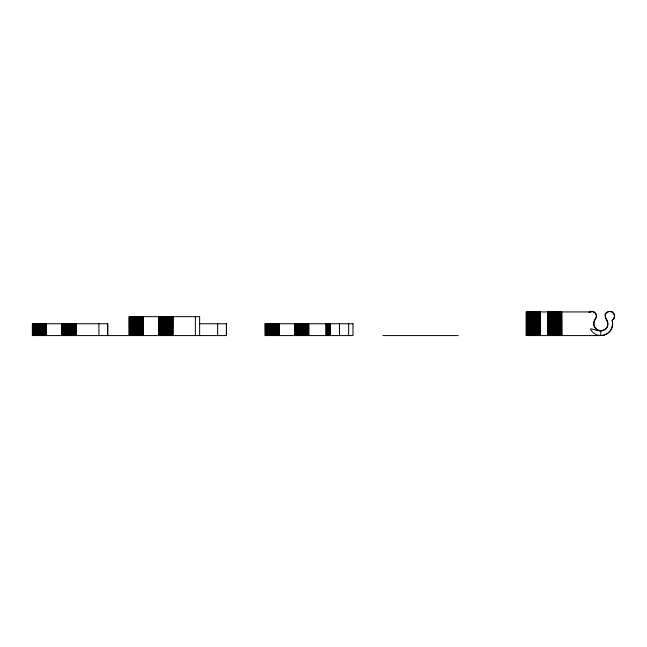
<?xml version="1.0" encoding="UTF-8"?>
<svg xmlns="http://www.w3.org/2000/svg" width="647" height="647" viewBox="0 0 647 647"><rect width="100%" height="100%" fill="white"/><g stroke="black" fill="none" stroke-linecap="round" stroke-linejoin="round"><path stroke-width="0.97" d="M606.91 312.38C605.034 313.844 604.403 318.009 606.854 319.95C607.978 321.713 608.261 323.969 607.606 325.942C607.711 327.204 604.039 330.568 606.158 328.272C611.48 323.363 600.675 314.102 607.315 312.202M613 319.747L614.181 317.823L614.472 315.776L613.857 313.803L612.466 312.283L614.027 313.803L614.65 316.076L614.108 318.364L612.604 319.933M595.127 327.924L596.696 329.493L594.65 327.172L593.833 324.64L594.124 321.559L596.477 316.512L596.033 314.207L594.828 312.768M596.405 317.103L596.405 315.332M596.34 317.394L594.108 321.147L593.784 323.306M604.864 329.493L602.462 330.625L605.382 329.218M612.523 320.103L612.151 320.815A11.824 11.824 0 0 1 612.313 321.535M589.053 312.226L590.299 311.717L589.846 311.822M589.223 312.226L590.015 311.822M607.662 311.911L608.382 311.684M608.495 311.595L608.956 311.522L608.099 311.789M590.129 311.717L590.582 311.636M602.025 330.722L601.589 330.787L602.632 330.625M608.787 311.522L611.302 311.628L610.728 311.49M590.703 311.571L591.164 311.522M601.75 330.787L597.278 329.97L598.936 330.625M591.293 311.498L592.353 311.522M608.212 311.684L608.665 311.595M593.501 311.822L593.048 311.717L594.294 312.226L593.331 311.822M600.861 335.575L526.278 335.575L526.27 311.935L591.568 311.935M612.385 312.113L611.69 311.838L612.636 312.283M595.208 312.978L595.58 313.439M595.75 313.682L596.251 314.757M612.005 320.314L612.313 320.815A11.824 11.824 0 0 1 590.509 329.452M32.366 323.759L107.766 323.759L107.766 335.575M199.397 323.759L226.515 323.759L226.515 335.575L32.366 335.575L32.407 323.759L32.479 335.575M593.784 324.196L594.269 326.363M594.447 326.775L594.876 327.552M382.862 335.575L458.165 335.575M592.474 311.571L593.218 311.717M590.816 328.725L600.788 331.321L600.788 335.575M611.14 311.628L611.86 311.838M597.448 329.97L596.526 329.493M594.124 312.226L594.771 312.574M561.814 311.935L561.814 335.575L561.653 311.935M561.523 311.935L561.523 335.575M561.378 311.935L561.378 335.575M561.2 311.935L561.2 335.575M560.998 311.935L560.998 335.575M560.779 311.935L560.779 335.575M560.528 311.935L560.528 335.575M560.253 311.935L560.253 335.575M559.962 311.935L559.962 335.575M559.647 311.935L559.647 335.575M559.315 311.935L559.315 335.575M558.959 311.935L558.959 335.575M558.596 311.935L558.596 335.575M558.215 311.935L558.215 335.575M557.819 311.935L557.819 335.575M557.407 311.935L557.407 335.575M556.986 311.935L556.986 335.575M556.557 311.935L556.557 335.575M556.129 311.935L556.129 335.575M555.684 311.935L555.684 335.575M555.239 311.935L555.239 335.575M554.794 311.935L554.794 335.575M554.35 311.935L554.35 335.575M553.905 311.935L553.905 335.575M553.468 311.935L553.468 335.575M553.031 311.935L553.031 335.575M552.603 311.935L552.603 335.575M552.182 311.935L552.182 335.575M551.77 311.935L551.77 335.575M551.373 311.935L551.373 335.575M550.993 311.935L550.993 335.575M550.621 311.935L550.621 335.575M550.265 311.935L550.265 335.575M549.934 311.935L549.934 335.575M549.618 311.935L549.618 335.575M549.319 311.935L549.319 335.575M549.044 311.935L549.044 335.575M548.793 311.935L548.793 335.575M548.567 311.935L548.567 335.575M548.365 311.935L548.365 335.575M548.187 311.935L548.163 335.575M548.017 311.935L548.033 335.575M547.896 311.935L547.904 335.575M547.807 311.935L547.799 335.575M547.726 311.935L547.686 335.575M540.245 311.935L540.245 335.575M540.124 311.935L540.124 335.575M539.97 311.935L539.97 335.575M539.792 311.935L539.792 335.575M539.598 311.935L539.598 335.575M539.372 311.935L539.372 335.575M539.121 311.935L539.121 335.575M538.846 311.935L538.846 335.575M538.555 311.935L538.555 335.575M538.239 311.935L538.239 335.575M537.908 311.935L537.908 335.575M537.552 311.935L537.552 335.575M537.188 311.935L537.188 335.575M536.808 311.935L536.808 335.575M536.412 311.935L536.412 335.575M535.999 311.935L535.999 335.575M535.579 311.935L535.579 335.575M535.15 311.935L535.15 335.575M534.721 311.935L534.721 335.575M534.276 311.935L534.276 335.575M533.832 311.935L533.832 335.575M533.387 311.935L533.387 335.575M532.942 311.935L532.942 335.575M532.497 311.935L532.497 335.575M532.06 311.935L532.06 335.575M531.624 311.935L531.624 335.575M531.195 311.935L531.195 335.575M530.775 311.935L530.775 335.575M530.362 311.935L530.362 335.575M529.966 311.935L529.966 335.575M529.586 311.935L529.586 335.575M529.214 311.935L529.214 335.575M528.858 311.935L528.858 335.575M528.526 311.935L528.526 335.575M528.211 311.935L528.211 335.575M527.912 311.935L527.912 335.575M527.637 311.935L527.637 335.575M527.386 311.935L527.386 335.575M527.159 311.935L527.159 335.575M526.957 311.935L526.957 335.575M526.779 311.935L526.779 335.575M526.626 311.935L526.626 335.575M526.496 311.935L526.496 335.575M526.326 311.935L526.318 335.575M348.636 323.759L348.636 335.575M339.489 323.759L339.489 335.575M330.237 323.759L330.237 335.575M329.857 323.759L329.857 335.575M329.46 323.759L329.46 335.575M329.04 323.759L329.04 335.575M328.619 323.759L328.619 335.575M328.191 323.759L328.191 335.575M327.77 323.759L327.77 335.575M327.358 323.759L327.358 335.575M326.961 323.759L326.961 335.575M326.589 323.759L326.589 335.575M326.25 323.759L326.25 335.575M325.934 323.759L325.934 335.575M308.797 323.759L308.797 335.575M308.627 323.759L308.724 335.575M308.506 323.759L308.506 335.575M308.352 323.759L308.352 335.575M308.174 323.759L308.174 335.575M307.972 323.759L307.972 335.575M307.746 323.759L307.746 335.575M307.495 323.759L307.495 335.575M307.228 323.759L307.228 335.575M306.929 323.759L306.929 335.575M306.613 323.759L306.613 335.575M306.282 323.759L306.282 335.575M305.926 323.759L305.926 335.575M305.562 323.759L305.562 335.575M305.174 323.759L305.174 335.575M304.777 323.759L304.777 335.575M304.373 323.759L304.373 335.575M303.953 323.759L303.953 335.575M303.524 323.759L303.524 335.575M303.087 323.759L303.087 335.575M302.65 323.759L302.65 335.575M302.206 323.759L302.206 335.575M301.761 323.759L301.761 335.575M301.308 323.759L301.308 335.575M300.871 323.759L300.871 335.575M300.426 323.759L300.426 335.575M299.99 323.759L299.99 335.575M299.561 323.759L299.561 335.575M299.149 323.759L299.149 335.575M298.736 323.759L298.736 335.575M298.34 323.759L298.34 335.575M297.952 323.759L297.952 335.575M297.588 323.759L297.588 335.575M297.232 323.759L297.232 335.575M296.9 323.759L296.9 335.575M296.585 323.759L296.585 335.575M296.294 323.759L296.294 335.575M296.019 323.759L296.019 335.575M295.768 323.759L295.768 335.575M295.542 323.759L295.542 335.575M295.339 323.759L295.339 335.575M295.161 323.759L295.161 335.575M295.008 323.759L294.886 335.575M294.789 323.759L294.789 335.575M294.66 323.759L294.717 335.575M279.302 323.759L279.286 335.575M279.172 323.759L279.172 335.575M279.075 323.759L279.075 335.575M278.954 323.759L278.954 335.575M278.8 323.759L278.8 335.575M278.622 323.759L278.622 335.575M278.42 323.759L278.42 335.575M278.194 323.759L278.194 335.575M277.943 323.759L277.943 335.575M277.668 323.759L277.668 335.575M277.377 323.759L277.377 335.575M277.062 323.759L277.062 335.575M276.73 323.759L276.73 335.575M276.374 323.759L276.374 335.575M276.002 323.759L276.002 335.575M275.622 323.759L275.622 335.575M275.226 323.759L275.226 335.575M274.813 323.759L274.813 335.575M274.393 323.759L274.393 335.575M273.972 323.759L273.972 335.575M273.535 323.759L273.535 335.575M273.091 323.759L273.091 335.575M272.646 323.759L272.646 335.575M272.201 323.759L272.201 335.575M271.756 323.759L271.756 335.575M271.311 323.759L271.311 335.575M270.875 323.759L270.875 335.575M270.438 323.759L270.438 335.575M270.009 323.759L270.009 335.575M269.589 323.759L269.589 335.575M269.184 323.759L269.184 335.575M268.788 323.759L268.788 335.575M268.4 323.759L268.4 335.575M268.036 323.759L268.036 335.575M267.68 323.759L267.68 335.575M267.348 323.759L267.348 335.575M267.033 323.759L267.033 335.575M266.734 323.759L266.734 335.575M266.467 323.759L266.467 335.575M266.216 323.759L266.216 335.575M265.982 323.759L265.982 335.575M265.78 323.759L265.78 335.575M265.61 323.759L265.61 335.575M265.456 323.759L265.456 335.575M265.238 323.759L265.335 335.575M226.377 323.759L226.377 335.575M217.659 323.759L217.659 335.575M199.632 335.575L199.632 316.666L129.165 316.666L129.206 335.575M195.354 316.666L195.354 335.575M172.895 335.575L172.895 316.666L172.765 335.575M172.668 316.666L172.668 335.575M172.547 316.666L172.547 335.575M172.393 316.666L172.393 335.575M172.215 316.666L172.215 335.575M172.013 316.666L172.013 335.575M171.787 316.666L171.787 335.575M171.536 316.666L171.536 335.575M171.269 316.666L171.269 335.575M170.97 316.666L170.97 335.575M170.654 316.666L170.654 335.575M170.323 316.666L170.323 335.575M169.967 316.666L169.967 335.575M169.603 316.666L169.603 335.575M169.215 316.666L169.215 335.575M168.818 316.666L168.818 335.575M168.414 316.666L168.414 335.575M167.994 316.666L167.994 335.575M167.565 316.666L167.565 335.575M167.128 316.666L167.128 335.575M166.691 316.666L166.691 335.575M166.247 316.666L166.247 335.575M165.802 316.666L165.802 335.575M165.349 316.666L165.349 335.575M164.912 316.666L164.912 335.575M164.467 316.666L164.467 335.575M164.031 316.666L164.031 335.575M163.602 316.666L163.602 335.575M163.19 316.666L163.19 335.575M162.777 316.666L162.777 335.575M162.381 316.666L162.381 335.575M161.993 316.666L161.993 335.575M161.629 316.666L161.629 335.575M161.273 316.666L161.273 335.575M160.941 316.666L160.941 335.575M160.626 316.666L160.626 335.575M160.335 316.666L160.335 335.575M160.06 316.666L160.06 335.575M159.809 316.666L159.809 335.575M159.583 316.666L159.583 335.575M159.38 316.666L159.38 335.575M159.202 316.666L159.202 335.575M159.049 316.666L159.049 335.575M158.927 316.666L158.927 335.575M158.83 335.575L158.758 316.666L158.701 335.575M143.343 316.666L143.286 335.575M143.213 316.666L143.116 335.575M142.995 316.666L142.995 335.575M142.841 316.666L142.841 335.575M142.663 316.666L142.663 335.575M142.461 316.666L142.461 335.575M142.235 316.666L142.235 335.575M141.984 316.666L141.984 335.575M141.709 316.666L141.709 335.575M141.418 316.666L141.418 335.575M141.103 316.666L141.103 335.575M140.771 316.666L140.771 335.575M140.415 316.666L140.415 335.575M140.043 316.666L140.043 335.575M139.663 316.666L139.663 335.575M139.267 316.666L139.267 335.575M138.854 316.666L138.854 335.575M138.434 316.666L138.434 335.575M138.005 316.666L138.005 335.575M137.576 316.666L137.576 335.575M137.132 316.666L137.132 335.575M136.687 316.666L136.687 335.575M136.242 316.666L136.242 335.575M135.797 316.666L135.797 335.575M135.352 316.666L135.352 335.575M134.916 316.666L134.916 335.575M134.479 316.666L134.479 335.575M134.05 316.666L134.05 335.575M133.63 316.666L133.63 335.575M133.225 316.666L133.225 335.575M132.829 316.666L132.829 335.575M132.441 316.666L132.441 335.575M132.077 316.666L132.077 335.575M131.721 316.666L131.721 335.575M131.39 316.666L131.39 335.575M131.074 316.666L131.074 335.575M130.775 316.666L130.775 335.575M130.508 316.666L130.508 335.575M130.257 316.666L130.257 335.575M130.023 316.666L130.023 335.575M129.821 316.666L129.821 335.575M129.651 316.666L129.651 335.575M129.497 316.666L129.497 335.575M129.376 316.666L129.376 335.575M129.279 316.666L129.279 335.575M107.628 323.759L107.628 335.575M98.91 323.759L98.91 335.575M76.039 323.759L76.079 335.575M75.966 323.759L75.869 335.575M75.748 323.759L75.748 335.575M75.594 323.759L75.594 335.575M75.416 323.759L75.416 335.575M75.214 323.759L75.214 335.575M74.987 323.759L74.987 335.575M74.737 323.759L74.737 335.575M74.47 323.759L74.47 335.575M74.17 323.759L74.17 335.575M73.855 323.759L73.855 335.575M73.523 323.759L73.523 335.575M73.168 323.759L73.168 335.575M72.804 323.759L72.804 335.575M72.415 323.759L72.415 335.575M72.019 323.759L72.019 335.575M71.615 323.759L71.615 335.575M71.194 323.759L71.194 335.575M70.766 323.759L70.766 335.575M70.329 323.759L70.329 335.575M69.892 323.759L69.892 335.575M69.447 323.759L69.447 335.575M69.003 323.759L69.003 335.575M68.55 323.759L68.55 335.575M68.113 323.759L68.113 335.575M67.668 323.759L67.668 335.575M67.231 323.759L67.231 335.575M66.803 323.759L66.803 335.575M66.39 323.759L66.39 335.575M65.978 323.759L65.978 335.575M65.582 323.759L65.582 335.575M65.193 323.759L65.193 335.575M64.829 323.759L64.829 335.575M64.474 323.759L64.474 335.575M64.142 323.759L64.142 335.575M63.827 323.759L63.827 335.575M63.535 323.759L63.535 335.575M63.26 323.759L63.26 335.575M63.01 323.759L63.01 335.575M62.783 323.759L62.783 335.575M62.581 323.759L62.581 335.575M62.403 323.759L62.403 335.575M62.249 323.759L62.249 335.575M62.128 323.759L62.128 335.575M62.031 323.759L61.958 335.575M61.918 323.759L61.902 335.575M46.527 323.759L46.544 335.575M46.414 323.759L46.414 335.575M46.317 323.759L46.196 335.575M46.042 323.759L46.042 335.575M45.864 323.759L45.864 335.575M45.662 323.759L45.662 335.575M45.436 323.759L45.436 335.575M45.185 323.759L45.185 335.575M44.91 323.759L44.91 335.575M44.619 323.759L44.619 335.575M44.303 323.759L44.303 335.575M43.972 323.759L43.972 335.575M43.616 323.759L43.616 335.575M43.244 323.759L43.244 335.575M42.864 323.759L42.864 335.575M42.467 323.759L42.467 335.575M42.055 323.759L42.055 335.575M41.634 323.759L41.634 335.575M41.214 323.759L41.214 335.575M40.777 323.759L40.777 335.575M40.332 323.759L40.332 335.575M39.888 323.759L39.888 335.575M39.443 323.759L39.443 335.575M38.998 323.759L38.998 335.575M38.553 323.759L38.553 335.575M38.116 323.759L38.116 335.575M37.68 323.759L37.68 335.575M37.251 323.759L37.251 335.575M36.83 323.759L36.83 335.575M36.426 323.759L36.426 335.575M36.03 323.759L36.03 335.575M35.642 323.759L35.642 335.575M35.278 323.759L35.278 335.575M34.922 323.759L34.922 335.575M34.59 323.759L34.59 335.575M34.275 323.759L34.275 335.575M33.976 323.759L33.976 335.575M33.709 323.759L33.709 335.575M33.458 323.759L33.458 335.575M33.232 323.759L33.232 335.575M33.021 323.759L33.021 335.575M32.851 323.759L32.851 335.575M32.576 323.759L32.698 335.575M612.426 322.271A11.824 11.824 0 0 1 612.426 325.239M612.313 325.967A11.824 11.824 0 0 1 599.219 335.478M352.987 323.759L265.124 323.759L265.165 335.575L352.987 335.575L352.987 323.759"/></g></svg>
